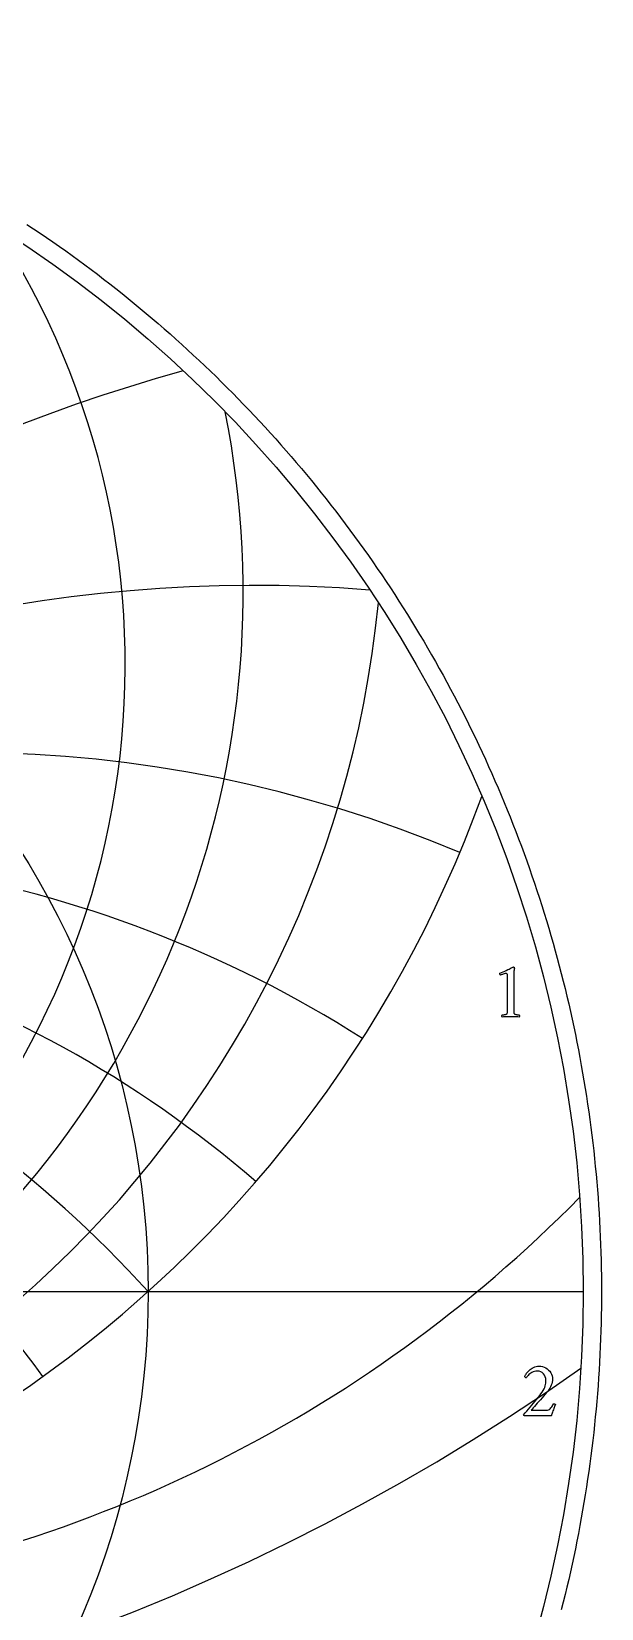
# Model space of a CAD drawing. Header units: millimetres. Extents: x -71 to 71, y -71 to 73.
# Drawn here: x 39.5 to 71.2, y -17.6 to 70.2 of the extents above; entities that cross this region are included whole.
import ezdxf

# ---------------------------------------------------------------- set-up
doc = ezdxf.new("R2010")
doc.units = ezdxf.units.MM
for name, color, linetype in [('CUT_OUTER', 1, 'Continuous'), ('ENGRAVE', 7, 'Continuous'), ('ENGRAVE_FINE', 8, 'Continuous'), ('TEXT', 5, 'Continuous')]:
    doc.layers.add(name, color=color, linetype=linetype)

msp = doc.modelspace()

# ---------------------------------------------------------------- linework, layer by layer
at = {"layer": 'CUT_OUTER'}
msp.add_lwpolyline([(39.2036, 59.4589), (39.5677, 59.2173), (39.9303, 58.9734), (40.2914, 58.7273), (40.651, 58.4789), (41.0091, 58.2284), (41.3656, 57.9757), (41.7205, 57.7208), (42.0739, 57.4637), (42.4257, 57.2044), (42.7759, 56.943), (43.1245, 56.6795), (43.4715, 56.4138), (43.8168, 56.146), (44.1605, 55.8761), (44.5025, 55.6041), (44.8428, 55.33), (45.1815, 55.0538), (45.5184, 54.7755), (45.8537, 54.4952), (46.1872, 54.2128), (46.519, 53.9284), (46.849, 53.642), (47.1773, 53.3535), (47.5037, 53.063), (47.8284, 52.7705), (48.1513, 52.4761), (48.4724, 52.1796), (48.7917, 51.8812), (49.1091, 51.5809), (49.4246, 51.2786), (49.7384, 50.9743), (50.0502, 50.6682), (50.3601, 50.3601), (50.6682, 50.0502), (50.9743, 49.7384), (51.2786, 49.4246), (51.5809, 49.1091), (51.8812, 48.7917), (52.1796, 48.4724), (52.4761, 48.1513), (52.7705, 47.8284), (53.063, 47.5037), (53.3535, 47.1773), (53.642, 46.849), (53.9284, 46.519), (54.2128, 46.1872), (54.4952, 45.8537), (54.7755, 45.5184), (55.0538, 45.1815), (55.33, 44.8428), (55.6041, 44.5025), (55.8761, 44.1605), (56.146, 43.8168), (56.4138, 43.4715), (56.6795, 43.1245), (56.943, 42.7759), (57.2044, 42.4257), (57.4637, 42.0739), (57.7208, 41.7205), (57.9757, 41.3656), (58.2284, 41.0091), (58.4789, 40.651), (58.7273, 40.2914), (58.9734, 39.9303), (59.2173, 39.5677), (59.4589, 39.2036), (59.6984, 38.838), (59.9355, 38.471), (60.1705, 38.1025), (60.4031, 37.7326), (60.6335, 37.3613), (60.8616, 36.9885), (61.0874, 36.6144), (61.3109, 36.2389), (61.5321, 35.862), (61.751, 35.4838), (61.9676, 35.1042), (62.1818, 34.7233), (62.3937, 34.3411), (62.6033, 33.9576), (62.8104, 33.5729), (63.0152, 33.1868), (63.2177, 32.7996), (63.4178, 32.4111), (63.6154, 32.0213), (63.8107, 31.6304), (64.0036, 31.2382), (64.1941, 30.8449), (64.3821, 30.4505), (64.5677, 30.0549), (64.7509, 29.6581), (64.9317, 29.2603), (65.11, 28.8613), (65.2859, 28.4612), (65.4593, 28.0601), (65.6302, 27.6579), (65.7987, 27.2547), (65.9647, 26.8505), (66.1282, 26.4452), (66.2892, 26.039), (66.4477, 25.6317), (66.6038, 25.2235), (66.7573, 24.8144), (66.9083, 24.4043), (67.0568, 23.9933), (67.2027, 23.5814), (67.3462, 23.1686), (67.487, 22.7549), (67.6254, 22.3404), (67.7612, 21.9251), (67.8945, 21.5089), (68.0252, 21.0919), (68.1533, 20.6741), (68.2789, 20.2555), (68.4019, 19.8362), (68.5223, 19.4161), (68.6401, 18.9953), (68.7554, 18.5738), (68.8681, 18.1515), (68.9781, 17.7286), (69.0856, 17.305), (69.1905, 16.8808), (69.2928, 16.456), (69.3925, 16.0305), (69.4895, 15.6044), (69.5839, 15.1777), (69.6758, 14.7505), (69.765, 14.3227), (69.8515, 13.8943), (69.9355, 13.4655), (70.0168, 13.0361), (70.0954, 12.6062), (70.1715, 12.1759), (70.2449, 11.7451), (70.3156, 11.3139), (70.3837, 10.8822), (70.4492, 10.4501), (70.5119, 10.0177), (70.5721, 9.5848), (70.6296, 9.1516), (70.6844, 8.7181), (70.7366, 8.2842), (70.7861, 7.85), (70.8329, 7.4155), (70.8771, 6.9808), (70.9186, 6.5458), (70.9574, 6.1105), (70.9935, 5.675), (71.027, 5.2393), (71.0578, 4.8034), (71.086, 4.3673), (71.1114, 3.931), (71.1342, 3.4946), (71.1543, 3.0581), (71.1717, 2.6214), (71.1865, 2.1847), (71.1985, 1.7478), (71.2079, 1.3109), (71.2146, 0.874), (71.2187, 0.437), (71.22, 0), (71.2187, -0.437), (71.2146, -0.874), (71.2079, -1.3109), (71.1985, -1.7478), (71.1865, -2.1847), (71.1717, -2.6214), (71.1543, -3.0581), (71.1342, -3.4946), (71.1114, -3.931), (71.086, -4.3673), (71.0578, -4.8034), (71.027, -5.2393), (70.9935, -5.675), (70.9574, -6.1105), (70.9186, -6.5458), (70.8771, -6.9808), (70.8329, -7.4155), (70.7861, -7.85), (70.7366, -8.2842), (70.6844, -8.7181), (70.6296, -9.1516), (70.5721, -9.5848), (70.5119, -10.0177), (70.4492, -10.4501), (70.3837, -10.8822), (70.3156, -11.3139), (70.2449, -11.7451), (70.1715, -12.1759), (70.0954, -12.6062), (70.0168, -13.0361), (69.9355, -13.4655), (69.8515, -13.8943), (69.765, -14.3227), (69.6758, -14.7505), (69.5839, -15.1777), (69.4895, -15.6044), (69.3925, -16.0305), (69.2928, -16.456), (69.1905, -16.8808), (69.0856, -17.305), (68.9781, -17.7286)], dxfattribs=at)
at = {"layer": 'ENGRAVE'}
msp.add_lwpolyline([(-70.2, 0), (70.2, 0)], dxfattribs=at)
for radius in [70.2, 45.9522]:
    msp.add_circle((0, 0), radius, dxfattribs=at)
for centre, radius, start, end in [((0, 34.912), 44.6795, 146.69677, 33.30323), ((0, 38.9367), 51.2495, 168.649585, 11.350415), ((0, 44.1398), 59.0705, 185.608142, 354.391858), ((0, 51.0351), 68.6745, 199.959035, 340.040965), ((0, -41.3755), 61.8348, 42, 138), ((0, -41.3755), 61.8348, 42, 138), ((15.7182, 58.6612), 76.1564, 276.888696, 315.464274)]:
    msp.add_arc(centre, radius, start, end, dxfattribs=at)
at = {"layer": 'ENGRAVE_FINE'}
for centre, radius, start, end in [((73.6918, -41.3755), 96.1978, 105.542439, 164.092802), ((73.6918, -41.3755), 96.1978, 105.542439, 164.092802), ((51.8855, -41.3755), 80.7195, 85.434238, 159.703207), ((51.8855, -41.3755), 80.7195, 85.434238, 159.703207), ((35.7003, -41.3755), 71.4006, 67.237642, 155.007718), ((35.7003, -41.3755), 71.4006, 67.237642, 155.007718), ((22.506, -41.3755), 65.8032, 57.464398, 149.910712), ((22.506, -41.3755), 65.8032, 57.464398, 149.910712), ((-10.9031, -41.3755), 62.7887, 35.707517, 130.834526), ((-10.9031, -41.3755), 62.7887, 35.707517, 130.834526), ((10.9031, -41.3755), 62.7887, 49.165474, 144.292483), ((10.9031, -41.3755), 62.7887, 49.165474, 144.292483), ((0, 94.8287), 121.3592, 234.73332, 305.26668)]:
    msp.add_arc(centre, radius, start, end, dxfattribs=at)
at = {"layer": 'TEXT'}
for points in [[(65.9892, 15.8104), (65.9892, 17.5596), (65.988, 17.6025), (65.9843, 17.6382), (65.978, 17.6667), (65.9693, 17.688), (65.9575, 17.7035), (65.9422, 17.7146), (65.9232, 17.7213), (65.9007, 17.7235), (65.873, 17.7214), (65.8387, 17.7152), (65.7977, 17.7048), (65.7501, 17.6903), (65.7022, 17.6743), (65.6604, 17.6598), (65.6247, 17.6467), (65.5951, 17.6349), (65.5777, 17.6512), (65.5652, 17.6692), (65.5577, 17.6889), (65.5553, 17.7102), (65.5553, 17.7105), (65.5553, 17.7113), (65.5553, 17.7127), (65.5553, 17.7146), (65.5558, 17.7226), (65.5575, 17.729), (65.5602, 17.7337), (65.5641, 17.7368), (65.6523, 17.7768), (65.7396, 17.817), (65.8261, 17.8576), (65.9117, 17.8984), (65.9934, 17.9376), (66.0678, 17.9731), (66.1351, 18.0051), (66.1952, 18.0335), (66.2448, 18.0567), (66.281, 18.0733), (66.3035, 18.0833), (66.3125, 18.0866), (66.3214, 18.0866), (66.3316, 18.0849), (66.3402, 18.08), (66.3471, 18.0717), (66.3524, 18.06), (66.3565, 18.0473), (66.3601, 18.0357), (66.3632, 18.0252), (66.3656, 18.0157), (66.3645, 18.009), (66.3612, 17.9886), (66.3557, 17.9547), (66.3479, 17.9072), (66.3402, 17.8473), (66.3346, 17.7761), (66.3313, 17.6934), (66.3302, 17.5995), (66.3302, 15.8104), (66.3304, 15.7625), (66.3308, 15.7163), (66.3315, 15.6717), (66.3324, 15.6288), (66.3345, 15.5887), (66.3385, 15.5525), (66.3445, 15.5201), (66.3524, 15.4916), (66.3598, 15.4808), (66.3734, 15.4705), (66.393, 15.4608), (66.4188, 15.4517), (66.448, 15.4435), (66.478, 15.4368), (66.5089, 15.4314), (66.5406, 15.4274), (66.5703, 15.4244), (66.5954, 15.4224), (66.6157, 15.4211), (66.6313, 15.4207), (66.6373, 15.4102), (66.6419, 15.3964), (66.6451, 15.3792), (66.6468, 15.3587), (66.6467, 15.3382), (66.6441, 15.3211), (66.639, 15.3072), (66.6313, 15.2967), (66.5663, 15.301), (66.504, 15.305), (66.4445, 15.3088), (66.3878, 15.3122), (66.3313, 15.3151), (66.2727, 15.3172), (66.2118, 15.3184), (66.1487, 15.3189), (66.088, 15.3184), (66.0302, 15.3172), (65.9751, 15.3151), (65.9228, 15.3122), (65.8699, 15.3088), (65.8132, 15.305), (65.7526, 15.301), (65.6881, 15.2967), (65.6805, 15.3072), (65.6754, 15.3211), (65.6727, 15.3382), (65.6726, 15.3587), (65.6744, 15.3792), (65.6776, 15.3964), (65.6822, 15.4102), (65.6881, 15.4207), (65.7037, 15.4211), (65.7241, 15.4224), (65.7491, 15.4244), (65.7789, 15.4274), (65.8106, 15.4314), (65.8414, 15.4368), (65.8715, 15.4435), (65.9007, 15.4517), (65.9261, 15.4608), (65.9449, 15.4705), (65.9571, 15.4808), (65.9627, 15.4916), (65.9707, 15.5201), (65.9771, 15.5525), (65.9818, 15.5887), (65.9848, 15.6288), (65.9867, 15.6717), (65.9881, 15.7163), (65.989, 15.7625), (65.9892, 15.8104)], [(68.6568, -6.274), (68.6344, -6.329), (68.6114, -6.3875), (68.5879, -6.4496), (68.5638, -6.5154), (68.54, -6.5817), (68.5173, -6.6455), (68.4957, -6.7068), (68.4752, -6.7656), (68.457, -6.8184), (68.442, -6.8619), (68.4304, -6.8959), (68.4221, -6.9206), (66.9253, -6.9206), (66.9185, -6.9154), (66.9115, -6.9089), (66.9041, -6.9011), (66.8965, -6.8918), (66.8897, -6.8822), (66.8849, -6.8735), (66.882, -6.8656), (66.881, -6.8586), (66.9724, -6.7556), (67.0648, -6.6504), (67.1584, -6.543), (67.253, -6.4334), (67.3471, -6.323), (67.439, -6.2131), (67.5287, -6.1038), (67.6161, -5.995), (67.6994, -5.8888), (67.7767, -5.7869), (67.8478, -5.6895), (67.9128, -5.5965), (67.9733, -5.5021), (68.0219, -5.4138), (68.0586, -5.3316), (68.0833, -5.2555), (68.0998, -5.1816), (68.1116, -5.106), (68.1186, -5.0288), (68.121, -4.9499), (68.1125, -4.8437), (68.0872, -4.7462), (68.045, -4.6577), (67.9859, -4.578), (67.9138, -4.5121), (67.8326, -4.465), (67.7422, -4.4368), (67.6427, -4.4274), (67.5591, -4.4321), (67.4811, -4.4462), (67.4086, -4.4697), (67.3416, -4.5027), (67.2804, -4.5411), (67.2253, -4.5813), (67.1763, -4.6231), (67.1334, -4.6665), (67.0969, -4.708), (67.067, -4.744), (67.0438, -4.7745), (67.0272, -4.7994), (67.0137, -4.7976), (67, -4.7922), (66.9861, -4.7832), (66.9718, -4.7706), (66.9592, -4.7572), (66.9502, -4.7457), (66.9448, -4.7361), (66.943, -4.7285), (66.9526, -4.7051), (66.9679, -4.6748), (66.9891, -4.6376), (67.0161, -4.5935), (67.0489, -4.5453), (67.0875, -4.496), (67.1319, -4.4457), (67.1822, -4.3942), (67.2374, -4.3441), (67.2967, -4.2979), (67.3603, -4.2555), (67.4279, -4.217), (67.4998, -4.1851), (67.5757, -4.1622), (67.6559, -4.1485), (67.7401, -4.144), (67.8418, -4.1505), (67.9389, -4.17), (68.0312, -4.2025), (68.1188, -4.248), (68.1996, -4.3038), (68.2715, -4.367), (68.3346, -4.4378), (68.3889, -4.516), (68.4325, -4.5993), (68.4636, -4.6853), (68.4823, -4.7742), (68.4885, -4.8658), (68.4844, -4.9574), (68.4719, -5.0463), (68.4512, -5.1323), (68.4221, -5.2156), (68.3858, -5.2962), (68.3435, -5.374), (68.2951, -5.449), (68.2405, -5.5212), (68.1632, -5.6157), (68.0817, -5.7133), (67.996, -5.8139), (67.9062, -5.9175), (67.8156, -6.0211), (67.7274, -6.1212), (67.6417, -6.2181), (67.5586, -6.3117), (67.4808, -6.399), (67.4113, -6.4772), (67.3502, -6.5462), (67.2973, -6.6062), (68.1564, -6.6062), (68.2177, -6.601), (68.2732, -6.5857), (68.3229, -6.5601), (68.3667, -6.5242), (68.407, -6.4779), (68.4459, -6.4207), (68.4834, -6.3528), (68.5195, -6.274), (68.5259, -6.2624), (68.5361, -6.2541), (68.5503, -6.2491), (68.5682, -6.2475), (68.576, -6.248), (68.586, -6.2497), (68.5981, -6.2524), (68.6125, -6.2563), (68.6269, -6.2607), (68.6391, -6.2652), (68.6491, -6.2696), (68.6568, -6.274)]]:
    msp.add_lwpolyline(points, close=True, dxfattribs=at)

doc.saveas('drawing.dxf')
